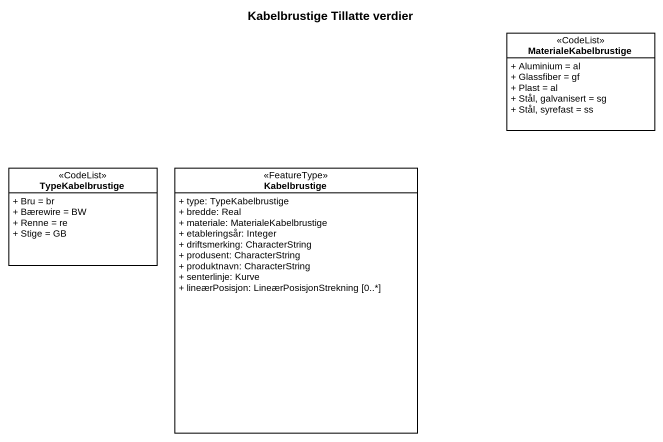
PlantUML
@startuml
title Kabelbrustige Tillatte verdier
hide circle
hide empty members
skinparam classAttributeIconSize 0
class MaterialeKabelbrustige <<CodeList>> {
  + Aluminium = al
  + Glassfiber = gf
  + Plast = al
  + Stål, galvanisert = sg
  + Stål, syrefast = ss
}
class TypeKabelbrustige <<CodeList>> {
  + Bru = br
  + Bærewire = BW
  + Renne = re
  + Stige = GB
}
class Kabelbrustige <<FeatureType>> {
  + type: TypeKabelbrustige
  + bredde: Real
  + materiale: MaterialeKabelbrustige
  + etableringsår: Integer
  + driftsmerking: CharacterString
  + produsent: CharacterString
  + produktnavn: CharacterString
  + senterlinje: Kurve
  + lineærPosisjon: LineærPosisjonStrekning [0..*]
}
@enduml
